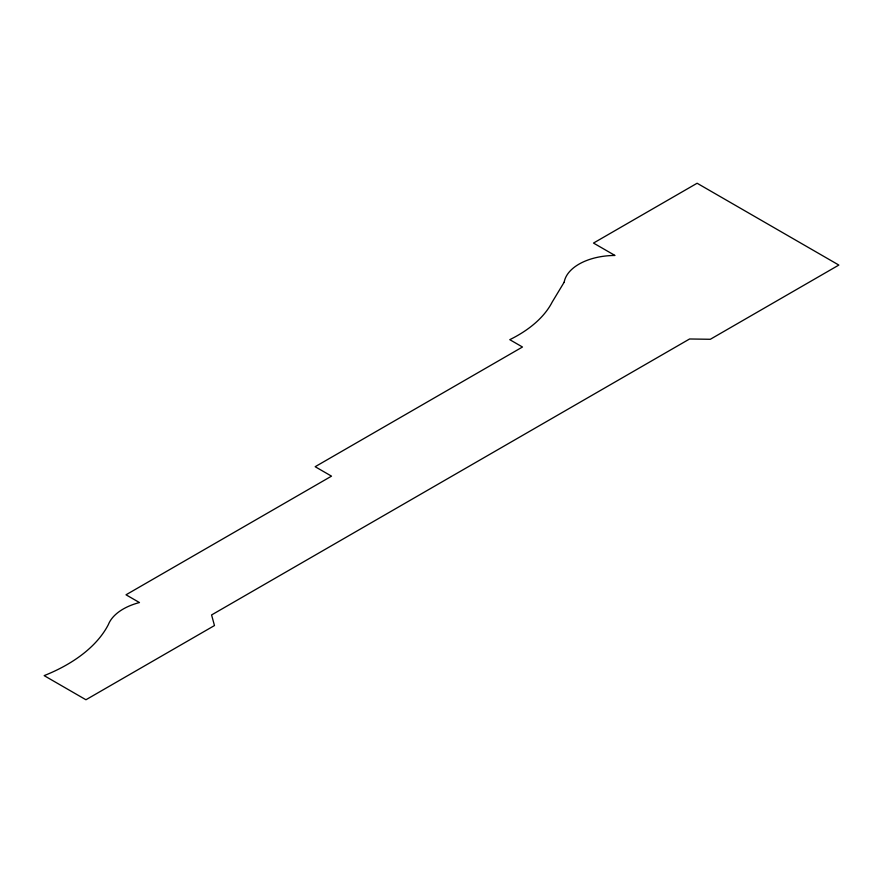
<?xml version="1.0" encoding="UTF-8"?>
<svg xmlns="http://www.w3.org/2000/svg" width="883" height="883" viewBox="0 0 883 883"><rect width="100%" height="100%" fill="white"/><g stroke="black" fill="none" stroke-linecap="round" stroke-linejoin="round"><path stroke-width="1.32" d="M564.182 282.196L552.217 302.019A136.6 78.863 0 0 1 509.767 339.668L522.482 347.008L315.165 466.71L331.511 476.147L126.015 594.8L139.448 602.548A55.188 31.865 0 0 0 108.388 624.535A164.304 94.867 0 0 1 44.15 675.627L85.938 699.755L214.47 625.55L211.578 614.954L689.579 338.984L710.318 339.282L838.85 265.066L697.117 183.245L593.497 243.068L614.965 255.463A51.369 29.658 0 0 0 564.182 282.196"/></g></svg>
